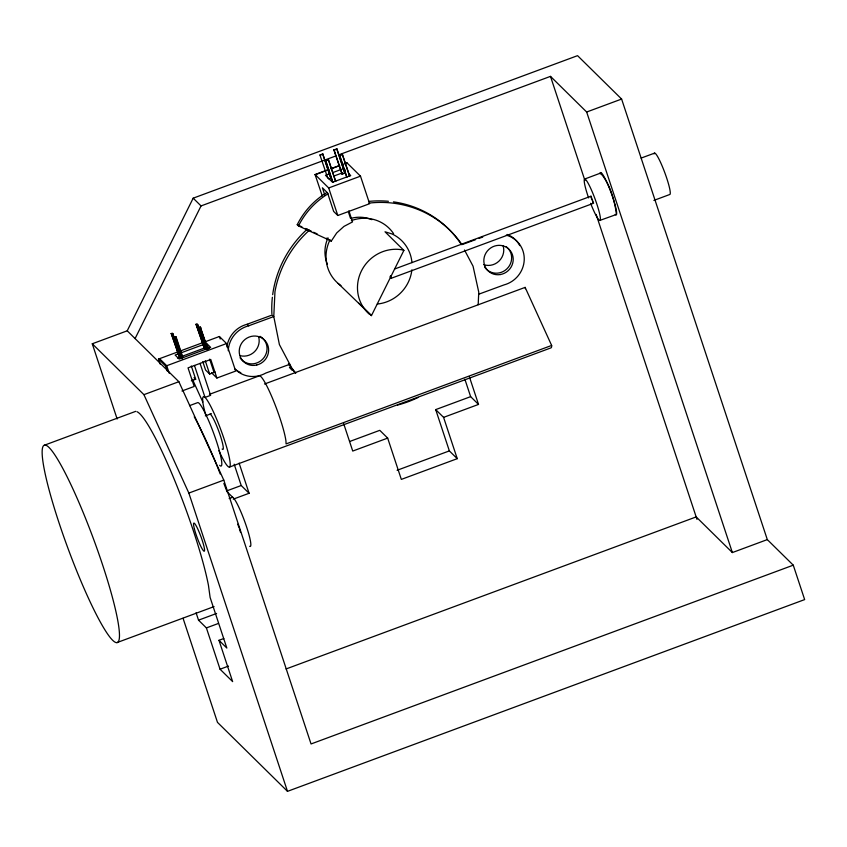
<?xml version="1.0" encoding="UTF-8"?>
<svg xmlns="http://www.w3.org/2000/svg" width="847" height="847" viewBox="0 0 847 847"><rect width="100%" height="100%" fill="white"/><g stroke="black" fill="none" stroke-linecap="round" stroke-linejoin="round"><path stroke-width="1.27" d="M478.174 304.687L478.767 292.194L473.06 266.212L464.495 249.992M600.301 173.804L600.364 173.032C609.628 182.952 614.784 200.517 616.425 214.471L599.877 220.411M389.969 276.715L391.028 278.356L390.509 275.603M391.028 278.356L593.599 203.248L590.994 196.197L591.238 198.082M117.151 418.99L92.27 343.776L127.219 330.817L193.18 198.177L577.559 55.658L621.613 99.057L767.308 539.603L793.268 565.171L804.65 599.591L287.493 791.342L217.478 722.364L183.068 618.321M135.086 338.567L201.046 205.927L336.111 155.848M338.186 283.47L371.452 315.624L403.892 250.394L385.014 231.792L392.002 233.941A37.586 35.923 -45.4 0 1 411.96 262.644M326.794 192.587A75.161 71.847 -45.4 0 0 297.244 224.688L298.504 225.927L331.293 241.067L336.693 232.957L343.977 226.393L352.521 221.925L348.9 210.839M584.716 179.024L600.798 173M653.873 200.411L669.755 194.503A22.043 2.848 69.7 0 0 664.069 170.755A22.043 2.848 69.7 0 0 654.106 153.91M327.757 178.124L319.954 155.012L322.749 153.974L330.955 178.294L329.091 178.982M333.93 149.824L336.968 149.019L344.93 173.116L342.135 174.154L333.93 149.824L342.135 174.154M322.982 154.207L319.954 155.012M334.163 150.057L336.968 149.019M338.588 154.927L550.486 76.368L586.664 112.016L732.369 552.562L767.308 539.603M332.712 182.19L325.544 160.507L328.34 159.469L335.74 181.385M346.688 177.012L339.52 155.329L342.315 154.292L349.716 176.208M325.544 160.507L328.572 159.702M339.52 155.329L342.548 154.525M322.262 195.975L315.084 174.556L328.541 169.569M330.986 168.659L339.552 165.483M315.222 174.694L328.678 169.707M331.124 168.797L339.689 165.62M342.135 164.72L347.026 162.899M330.298 173.497L325.46 175.297L332.532 182.274L350.711 175.53L348.932 173.794M332.723 172.597L343.628 168.564L345.396 170.3M333.866 176.038L342.347 172.904M328.858 178.749L330.955 178.294M341.902 173.921L343.766 173.222M315.084 174.556L328.689 187.96L360.494 176.165L369.61 203.704L337.805 215.498L333.665 211.432L327.524 192.841L322.411 187.801L324.867 195.244M586.664 112.016L621.613 99.057M171.242 333.506L172.926 333.739L180.887 357.836L179.839 358.217L171.242 333.506L179.839 358.217M196.059 324.306L197.732 324.539L205.705 348.636L204.656 349.028L196.059 324.306L204.656 349.028M171.877 334.131L172.926 333.739M196.684 324.93L197.732 324.539M181.565 358.292L174.397 336.608L176.07 336.841L182.846 357.318M206.372 349.091L199.204 327.408L200.252 327.027L208.055 349.324M174.397 336.608L176.07 336.841M199.204 327.408L200.877 327.641M394.596 269.018L590.994 196.197M226.869 346.952A26.31 25.145 -45.4 0 1 246.858 324.348L272.205 315.02L273.782 316.566L279.394 344.57L291.707 367.873A105.229 100.592 -45.4 0 0 295.709 373.072M160.178 364.072L158.527 359.064L219.394 336.492L226.551 343.543L235.657 371.081L216.896 378.037L211.528 372.744M228.235 350.743A26.31 25.145 -45.4 0 1 248.425 325.894L273.782 316.566L274.957 291.707A105.229 100.592 -45.4 0 1 309.42 230.162M206.573 343.384L175.117 355.041L179.215 359.075L210.659 347.408L206.573 343.384L208.203 348.308M177.468 358.037L207.706 346.825L209.347 348.435M179.215 357.603L180.887 357.836M204.021 348.403L205.705 348.636M158.527 359.064L165.684 366.116L226.551 343.543M92.27 343.776L143.926 394.66L178.865 381.711L223.788 480.111L311.05 743.962L793.268 565.171M191.316 380.854L195.689 379.234L191.306 365.989M202.782 361.595L205.577 370.023L209.664 374.056L215.127 372.034M181.957 390.996L194.185 386.454L188.034 367.873L210.744 359.456L216.896 378.037M44.775 445.067L135.764 411.324M478.671 294.227L504.029 284.91A26.31 25.145 -45.4 0 0 524.219 260.071A26.31 25.145 -45.4 0 0 506.326 235.18M209.463 394.331L259.288 375.856A37.586 4.86 69.7 0 1 273.443 400.61A37.586 4.86 69.7 0 1 285.937 440.927L286.074 443.913L551.641 345.449L525.129 287.387L264.508 384.019M189.516 405.649L197.669 402.632A33.827 4.373 69.7 0 1 215.085 437.232A33.827 4.373 69.7 0 1 219.648 465.331M205.334 415.909L211.411 413.654M229.442 467.089L550.921 347.895A37.586 4.86 69.7 0 0 551.683 346.328L551.641 345.449M143.926 394.66L188.849 493.07L223.788 480.111M349.663 441.499L379.784 430.329L387.672 438.1L401.33 479.402L457.242 458.672L443.584 417.37L435.697 409.609L470.636 396.65L478.523 404.421L443.584 417.37M226.615 490.932L241.215 485.522L249.082 493.272L233.264 499.137M387.672 438.1L352.733 451.059L343.681 423.691M229.166 498.555L232.703 497.253A26.31 3.399 69.7 0 1 245.874 524.78A26.31 3.399 69.7 0 1 249.653 546.273M397.095 470.286L449.355 450.9L457.242 458.672M116.928 642.619A105.229 13.605 69.7 0 0 75.044 493.589A105.229 13.605 69.7 0 0 50.576 495.315A105.229 13.605 69.7 0 0 116.928 642.619L214.058 606.6M196.081 612.762L198.526 620.163L216.599 613.461M198.526 620.163L206.393 627.913L218.441 623.445M206.393 627.913L220.051 669.215L232.639 681.613L218.981 640.311L223.799 638.522M220.051 669.215L228.489 666.091M286.074 668.961L696.181 516.914L732.369 552.562M641.147 158.082L654.604 153.116M462.282 244.529L475.516 239.69M479.116 238.378L482.726 237.065M289.812 364.284L265.757 373.072A26.31 25.145 -45.4 0 1 234.926 368.953M403.892 250.394L401.838 249.759A37.586 35.923 -45.4 0 0 361.468 270.86A37.586 35.923 -45.4 0 0 369.652 314.47M297.244 224.688L301.924 226.848M305.439 228.478L311.294 231.178M313.634 232.258L317.149 233.878M326.519 238.198L331.293 241.067M346.889 162.762L360.494 176.165M358.863 303.226L371.452 315.624M193.18 198.177L201.046 205.927M247.208 324.295L248.774 325.851M194.048 377.624L195.689 379.234M159.575 358.673L166.732 365.724L169.22 373.241M127.219 330.817L178.865 381.711M232.66 497.253L227.028 491.705L223.852 483.436M218.981 640.311L226.848 648.061L210.12 597.474L208.447 585.319A105.229 13.605 69.7 0 0 174.387 479.677A105.229 13.605 69.7 0 0 137.023 411.737M461.7 244.709L460.747 242.898A105.229 100.592 -45.4 0 0 368.921 203.111M592.54 201.607L592.889 202.317M192.46 379.361L202.804 402.018A37.586 4.86 69.7 0 0 205.874 415.443M220.209 473.992L217.944 468.084A105.229 13.605 69.7 0 0 194.238 416.766M591.513 198.95L591.831 199.86M550.486 76.368L584.938 180.538M596.14 214.429L696.986 519.37M469.471 377.053L478.523 404.421M464.876 379.234L470.636 396.65M435.697 409.609L449.355 450.9M342.315 154.292L349.483 175.975M339.753 155.562L346.921 177.245M343.628 168.564L344.443 171.02M336.725 148.786L344.295 171.676M328.34 159.469L335.507 181.152M325.777 160.739L332.945 182.423M322.749 153.974L330.722 178.061M328.689 187.96L337.805 215.498M219.394 336.492L220.22 339.001M200.252 327.027L207.42 348.71M199.828 328.033L207.007 349.716M209.654 359.181L214.037 372.436M197.107 323.925L205.069 348.011M205.281 360.801L209.664 374.056M239.119 463.14L249.082 493.272M234.164 464.177L241.215 485.522M200.051 363.384L210.617 395.348L205.027 397.423L203.386 396.587L202.624 398.154L202.804 402.018M194.461 365.459L205.027 397.423A37.586 4.86 69.7 0 1 228.034 452.171A37.586 4.86 69.7 0 1 218.897 450.699M175.837 337.424L182.211 356.703M175.022 337.233L182.19 358.916M172.29 333.125L180.263 357.212M165.684 366.116L167.335 371.124M188.849 493.07L287.493 791.342M348.445 212.068L350.457 218.219M525.129 287.387L525.384 288.721M295.582 373.231A105.229 100.592 -45.4 0 1 288.393 363.818M271.898 313.941A105.229 100.592 -45.4 0 1 272.363 297.255M272.681 294.682A105.229 100.592 -45.4 0 1 307.281 229.135M369.186 201.364A105.229 100.592 -45.4 0 1 388.413 201.279M393.474 201.861A105.229 100.592 -45.4 0 1 460.906 243.851M260.071 336.333A15.034 14.367 -45.4 0 1 262.888 358.948A15.034 14.367 -45.4 0 1 240.061 357.805M506.061 246.551A15.034 14.367 -45.4 0 1 506.866 268.901A15.034 14.367 -45.4 0 1 484.632 267.059M258.79 337.402A15.034 14.367 -45.4 0 1 240.262 355.698M503.044 245.545A15.034 14.367 -45.4 0 1 499.095 261.014A15.034 14.367 -45.4 0 1 483.563 264.603M292.194 370.319A105.229 100.592 -45.4 0 1 289.452 367.439M600.121 173.54A22.551 2.912 69.7 0 1 611.185 192.894A22.551 2.912 69.7 0 1 615.229 214.397M298.504 225.927A75.161 71.847 -45.4 0 1 328.054 193.825M340.981 285.619A37.586 35.923 -45.4 0 1 330.002 239.87M351.378 220.622A37.586 35.923 -45.4 0 1 393.569 233.624M411.875 269.854A37.586 35.923 -45.4 0 1 377.296 304.041M418.164 397.434A105.229 100.592 -45.4 0 1 397.476 405.078M327.418 264.253A33.827 32.334 -45.4 0 1 328.001 237.795M351.357 218.23A33.827 32.334 -45.4 0 1 371.907 219.68M240.823 372.722A26.31 25.145 -45.4 0 1 236.302 370.033M507.268 234.471A26.31 25.145 -45.4 0 1 519.804 245.641M209.887 414.215A18.793 2.425 69.7 0 1 219.542 433.357A18.793 2.425 69.7 0 1 222.126 449.058M237.732 524.145A26.31 3.399 69.7 0 1 238.886 527.363M239.32 528.644A26.31 3.399 69.7 0 1 240.548 532.403M588.612 197.912A22.043 2.848 69.7 0 1 587.289 181.798A22.043 2.848 69.7 0 1 600.205 216.673A22.043 2.848 69.7 0 1 590.613 203.312M194.45 529.174A15.034 1.948 69.7 0 0 204.021 551.217A15.034 1.948 69.7 0 0 198.706 531.048A15.034 1.948 69.7 0 0 194.45 529.174M256.715 365.036A15.034 14.367 -45.4 0 0 265.026 340.6A15.034 14.367 -45.4 0 0 240.029 346.561A15.034 14.367 -45.4 0 0 256.715 365.036M500.249 274.555A15.034 14.367 -45.4 0 0 510.307 250.723A15.034 14.367 -45.4 0 0 485.024 254.841A15.034 14.367 -45.4 0 0 500.249 274.555"/></g></svg>
